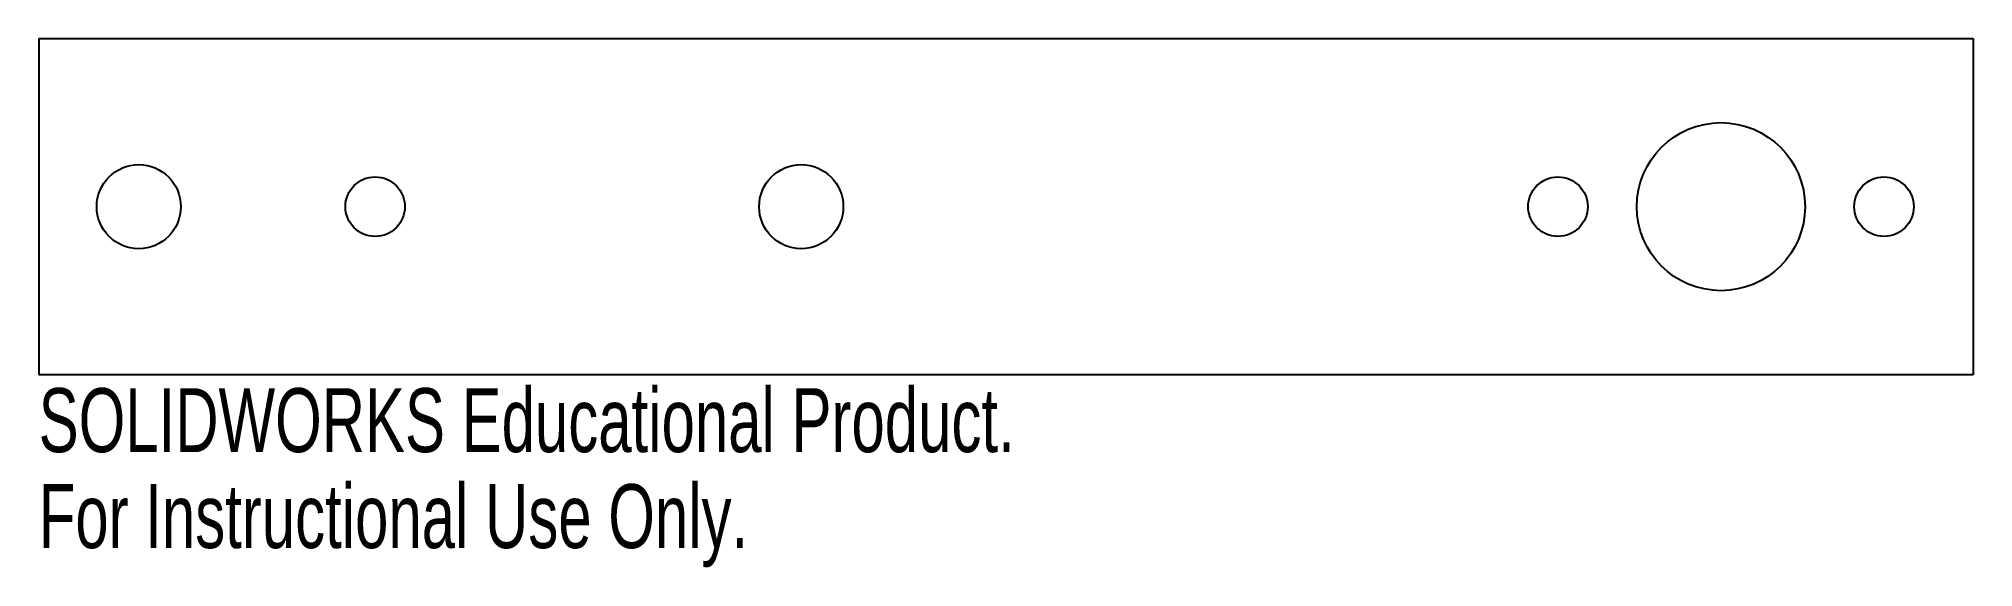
# Model space of a CAD drawing. Header units: inches. Extents: x -4.38 to 1.38, y -1.07 to 0.5.
import ezdxf

# ---------------------------------------------------------------- set-up
doc = ezdxf.new("R2010")
doc.units = ezdxf.units.IN
doc.header["$MEASUREMENT"] = 0
doc.styles.add('SLDTEXTSTYLE0', font='TXT', dxfattribs={"width": 0.7})

msp = doc.modelspace()

# ---------------------------------------------------------------- linework, layer by layer
at = {"color": 7, "linetype": 'Continuous', "lineweight": 25}
for p, q in [((-4.375, 0.5), (1.375, 0.5)), ((-4.375, 0.5), (-4.375, -0.5)), ((1.375, 0.5), (1.375, -0.5)), ((1.375, -0.5), (-4.375, -0.5))]:
    msp.add_line(p, q, dxfattribs=at)
for centre, radius in [((0.625, 0), 0.25), ((-4.0775, 0), 0.125), ((-2.1087, 0), 0.125), ((-3.375, 0), 0.0885), ((0.1405, 0), 0.0885), ((1.1095, 0), 0.0885)]:
    msp.add_circle(centre, radius, dxfattribs=at)

# ---------------------------------------------------------------- texts
at = {"color": 7, "linetype": 'Continuous', "char_height": 0.1903, "attachment_point": 1, "style": 'SLDTEXTSTYLE0'}
for s, insert in [('SOLIDWORKS Educational Product.', (-4.375, -0.5401)), ('For Instructional Use Only.', (-4.375, -0.8256))]:
    msp.add_mtext(s, dxfattribs=dict(at, insert=insert))

doc.saveas('drawing.dxf')
